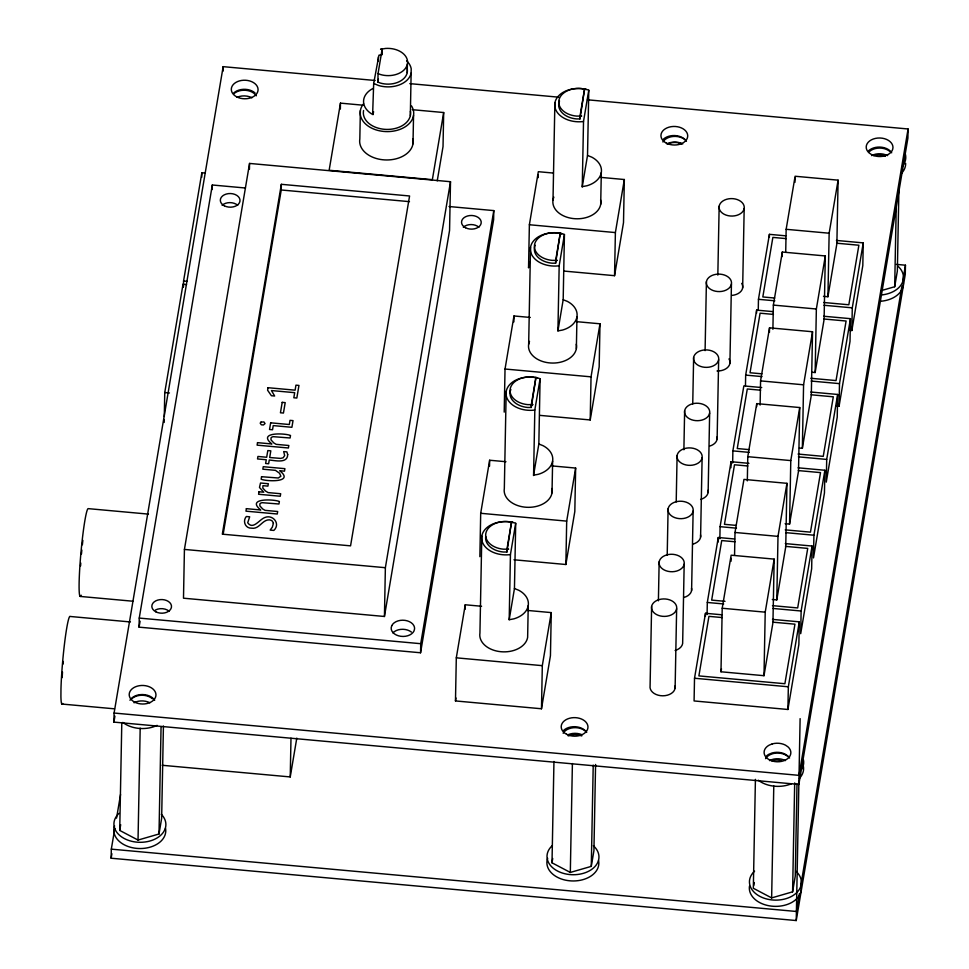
<?xml version="1.0" encoding="UTF-8"?>
<svg xmlns="http://www.w3.org/2000/svg" width="969" height="969" viewBox="0 0 969 969"><rect width="100%" height="100%" fill="white"/><g stroke="black" fill="none" stroke-linecap="round" stroke-linejoin="round"><path stroke-width="1.45" d="M410.335 115.553L411.207 68.738A23.619 16.376 1.1 0 0 406.629 60.841M896.41 264.38L905.446 265.203L905.276 274.275L796.239 920.55L111.144 858.219L111.314 849.147L114.814 828.459M587.444 99.795L908.086 128.974L907.905 138.046L798.856 784.43L113.918 722.111L114.088 713.039L223.149 66.655L375.185 80.488M163.422 726.035L161.653 818.296L159.001 833.994L138.034 840.062L119.72 830.421L121.791 723.044M449.047 206.53L493.802 210.6L493.621 219.684L420.558 652.767L139.076 627.161L139.245 618.077L212.32 184.994L245.46 188.01M138.034 840.062L140.19 728.143M164.185 422.46L164.233 419.468M164.294 416.476L164.754 392.542L183.02 284.268L186.545 284.583M159.001 833.994L161.06 726.617M182.959 287.26L183.02 284.268M183.456 287.006L183.565 281.022L201.843 172.748L205.355 173.063M184.425 549.423L183.492 598.2L384.439 616.478L449.555 230.489L450.5 181.712L249.554 163.434L184.425 549.423L385.371 567.701L450.5 181.712M201.746 177.23L201.843 172.748M212.235 189.536L212.32 184.994M223.052 71.185L223.149 66.655M249.433 169.345L249.554 163.434M223.221 533.895L281.24 189.985L281.349 184.316L409.584 195.98L350.56 545.85L222.325 534.173L281.349 184.316M162.198 765.28L290.24 776.932L290.991 738.208M340.349 109.061L340.47 103.138L362.903 105.185M360.371 110.623L359.826 138.979A26.769 18.556 1.1 0 0 386.801 159.97A26.769 18.556 1.1 0 0 412.891 138.979M372.956 88.482A23.619 16.376 1.1 0 0 372.629 114.463L373.683 83.455L378.927 55.233A23.619 16.376 1.1 0 1 381.859 54.591M406.556 66.704A19.646 13.627 1.1 0 1 400.924 80.766A19.646 13.627 1.1 0 1 380.09 82.971L377.886 82.05L378.055 73.535L382.246 48.656L380.575 49.286L385.541 48.45A19.646 13.627 1.1 0 1 407.392 64.087L407.222 72.59M378.298 61.374L378.382 56.917M382.077 54.688L382.186 49.019M384.439 616.478L385.371 567.701M413 143.824L413.545 115.456M420.558 652.767L420.728 643.695L493.802 210.6M412.261 109.679L443.681 112.537L443.027 146.561L437.237 180.876M527.536 610.446L551.264 612.602L550.44 655.71L541.489 708.763L455.478 700.938L456.302 657.83L465.253 604.777L481.569 606.267M465.168 609.235L465.253 604.777M479.861 556.678L480.697 513.291L489.648 460.239L505.951 461.716M515.702 523.321L510.445 554.498L509.197 619.724L513.909 618.84A24.007 16.655 1.1 0 0 518.73 590.242L514.454 588.546L515.702 523.321L514.515 522.848A24.007 16.655 1.1 0 0 481.799 536.063L479.934 633.048A24.007 16.655 1.1 0 0 500.997 651.725A24.007 16.655 1.1 0 0 527.633 637.384L528.238 605.625M489.527 466.222L489.648 460.239M504.207 412.128L505.031 369.019L513.982 315.967L530.297 317.444M540.096 378.782L534.827 409.96L533.58 475.173L538.292 474.301A24.007 16.655 1.1 0 0 543.112 445.704L538.837 443.996L540.096 378.782L538.897 378.298A24.007 16.655 1.1 0 0 506.181 391.524L504.328 488.509A24.007 16.655 1.1 0 0 528.517 507.332A24.007 16.655 1.1 0 0 551.93 488.497M485.748 536.426A20.046 13.893 1.1 0 0 503.323 552.015L506.896 552.015L506.944 549.181M513.873 321.914L513.982 315.967M511.487 522.255L506.896 552.015M553.154 173.039L538.328 171.695L529.377 224.747L528.541 267.856L529.546 261.957M528.662 344.237L530.527 247.252A24.007 16.655 1.1 0 1 563.243 234.026L564.43 234.51L563.183 299.724L557.926 330.901L562.638 330.029A24.007 16.655 1.1 0 0 567.459 301.432L563.183 299.724M510.833 389.514A20.046 13.893 1.1 0 0 527.705 407.477L531.278 407.464L531.339 404.63M538.207 177.642L538.267 174.662M535.881 377.716L531.278 407.464M541.489 708.763L542.313 665.655L551.264 612.602M553.008 199.965L554.874 102.98A24.007 16.655 1.1 0 1 587.577 89.754L588.777 90.238L587.517 155.452L582.199 186.993M535.179 245.242A20.046 13.893 1.1 0 0 552.051 263.193L555.625 263.193L555.673 260.358M552.015 492.846L552.633 461.087M557.926 330.901L559.174 265.688L564.43 234.51M560.215 233.444L555.625 263.193M595.584 764.468L593.924 850.685L591.272 866.383L570.317 872.439L552.003 862.81L553.953 761.477M513.97 559.779L565.872 564.503L566.695 521.116L575.647 468.063L551.93 465.907M559.513 100.97A20.046 13.893 1.1 0 0 576.385 118.921L579.959 118.921L580.019 116.086M576.361 348.574L576.967 316.815M575.647 468.063L574.823 511.45L565.872 564.503M588.777 90.238L583.52 121.404L582.26 186.629L586.972 185.757A24.007 16.655 1.1 0 0 591.805 157.16L587.517 155.452M584.561 89.172L579.959 118.921M570.317 872.439L572.4 763.548M539.794 415.362L590.218 419.952L591.042 376.844L599.993 323.791L576.264 321.635M600.695 204.302L601.313 172.543M599.993 323.791L599.169 366.9L590.218 419.952M591.272 866.383L593.222 765.05M564.14 271.09L614.552 275.68L615.388 232.572L624.339 179.519L600.61 177.363M624.339 179.519L623.503 222.628L614.552 275.68M651.616 606.521L650.09 685.931A12.597 8.733 1.1 0 0 662.784 695.803A12.597 8.733 1.1 0 0 675.066 685.931M658.399 600.816L659.15 561.863M667.205 555.249L668.101 508.81M676.205 501.93L677.101 455.491M675.114 688.208L676.641 608.798A12.597 8.733 1.1 0 0 659.138 599.593A12.597 8.733 1.1 0 0 656.607 614.6A12.597 8.733 1.1 0 0 676.641 608.798M683.884 449.773L684.635 410.82M684.175 564.14A12.597 8.733 1.1 0 1 664.14 569.929A12.597 8.733 1.1 0 1 666.672 554.934A12.597 8.733 1.1 0 1 684.175 564.14L682.648 643.549A12.597 8.733 1.1 0 1 675.127 650.478M692.738 403.94L693.634 357.5M691.6 590.496L693.126 511.087A12.597 8.733 1.1 0 0 675.623 501.881A12.597 8.733 1.1 0 0 673.092 516.877A12.597 8.733 1.1 0 0 693.126 511.087M721.857 614.782L705.48 613.292L694.519 678.252L694.083 700.95L787.906 709.478L798.868 644.518L799.304 621.832L772.499 619.397M700.587 537.165L702.113 457.768A12.597 8.733 1.1 0 0 684.623 448.55A12.597 8.733 1.1 0 0 682.091 463.557A12.597 8.733 1.1 0 0 702.113 457.768M705.093 350.633L706.413 281.713M705.42 616.32L705.48 613.292M708.133 492.506L709.647 413.097A12.597 8.733 1.1 0 0 692.157 403.891A12.597 8.733 1.1 0 0 689.625 418.899A12.597 8.733 1.1 0 0 709.647 413.097M707.079 614.564L707.309 602.464L718.271 537.504L734.647 538.994M717.835 275.111L719.155 206.191M717.121 439.187L718.647 359.778A12.597 8.733 1.1 0 0 701.144 350.572A12.597 8.733 1.1 0 0 698.613 365.567A12.597 8.733 1.1 0 0 718.647 359.778M718.174 542.046L718.271 537.504M719.858 538.776L720.088 526.676L731.05 461.716L748.928 463.339M720.984 671.783L722.208 608.253L731.159 555.201L774.17 559.113L772.947 622.643L763.996 675.696L720.984 671.783L721.493 668.828M729.911 363.387L731.438 283.99A12.597 8.733 1.1 0 0 713.935 274.772A12.597 8.733 1.1 0 0 711.403 289.779A12.597 8.733 1.1 0 0 731.438 283.99M730.941 467.761L731.05 461.716M732.649 462.988L732.879 450.888L743.841 385.928L761.719 387.552M731.05 561.257L731.098 558.229M734.563 555.152L734.999 532.466L743.95 479.413L786.949 483.325L785.738 546.843L776.787 599.896L772.329 599.496M742.654 287.866L744.18 208.468A12.597 8.733 1.1 0 0 726.677 199.263A12.597 8.733 1.1 0 0 724.146 214.258A12.597 8.733 1.1 0 0 744.18 208.468M745.464 385.686L745.67 375.1L756.632 310.128L773.008 311.618M747.317 480.878L747.789 456.678L756.741 403.625L799.74 407.537L798.517 471.055L789.565 524.108L785.12 523.708M756.571 313.157L756.632 310.128M758.255 309.898L758.461 299.312L769.41 234.341L785.798 235.83M756.68 406.641L756.741 403.625M760.108 405.078L760.568 380.89L769.519 327.837L812.531 331.749L811.307 395.267L802.356 448.32L799.389 448.053M755.42 779.367L753.325 888.27L771.639 897.912L792.594 891.843L795.246 876.146L797.015 783.885M769.362 237.369L769.41 234.341M769.434 332.367L769.519 327.837M763.996 675.696L765.219 612.166L774.17 559.113M772.899 329.29L773.359 305.09L782.31 252.037L825.309 255.949L824.098 319.479L815.147 372.532L812.179 372.266M782.225 256.579L782.31 252.037M776.787 599.896L777.998 536.378L786.949 483.325M771.639 897.912L773.783 785.98M785.714 251.988L786.15 229.302L795.101 176.249L838.1 180.161L836.877 243.691L827.926 296.744L823.48 296.332M794.98 182.305L795.064 177.763M789.565 524.108L790.789 460.59L799.74 407.537M787.906 709.478L788.342 686.791L799.304 621.832M792.594 891.843L794.689 782.94M802.356 448.32L803.58 384.802L812.531 331.749M812.095 546.044L801.133 611.003L800.697 633.69L811.659 568.73L812.095 546.044L785.29 543.597M796.239 920.55L800.115 718.635M815.147 372.532L816.358 309.002L825.309 255.949M824.885 470.256L813.924 535.215L813.488 557.902L824.449 492.942L824.885 470.256L798.068 467.809M827.926 296.744L829.149 233.214L838.1 180.161M837.664 394.456L826.702 459.427L826.266 482.114L837.228 417.142L837.664 394.456L810.859 392.021M836.077 406.047L839.057 406.326L839.493 383.627L850.455 318.668L823.65 316.233M850.455 318.668L850.019 341.354L839.057 406.326M848.868 330.259L851.848 330.526L852.284 307.839L863.246 242.88L836.429 240.445M863.246 242.88L862.81 265.567L851.848 330.526M880.712 290.773L894.69 286.739L896.289 203.551M898.966 186.339L897.342 271.029L894.69 286.739M113.918 722.111L114.923 716.152M139.076 627.161L140.081 621.202M116.559 818.127L120.556 794.483M111.144 858.219L111.895 853.737M119.72 830.421L120.689 824.716M340.47 103.138L329.145 170.265L432.356 179.665L443.681 112.537M377.886 82.05L378.37 79.167M373.077 114.645L373.586 111.701M290.24 776.932L296.793 738.112M455.478 700.938L455.975 697.995M509.197 619.724L514.515 588.183M533.519 475.537L538.897 443.645M552.003 862.81L552.73 858.522M753.809 885.412L754.282 882.565M908.086 128.974L799.025 775.357L114.088 713.039M799.437 893.563L796.409 911.478L111.314 849.147M800.951 884.612L901.921 286.097M902.684 281.616L905.446 265.203M583.52 121.404L582.199 121.658A24.007 16.655 1.1 0 1 554.874 102.98M559.174 265.688L557.853 265.93A24.007 16.655 1.1 0 1 530.527 247.252M534.827 409.96L533.519 410.202A24.007 16.655 1.1 0 1 506.181 391.524M510.445 554.498L509.125 554.74A24.007 16.655 1.1 0 1 481.799 536.063M409.814 83.637L558.834 97.191M786.15 229.302L829.149 233.214M281.24 189.985L409.475 201.649M786.21 238.616L772.862 237.405L762.821 296.95L774.679 298.04M836.635 243.207L858.873 245.23L848.832 304.775L823.626 302.485M529.377 224.747L615.388 232.572M758.461 299.312L774.837 300.802M823.989 305.271L852.284 307.839M773.359 305.09L816.358 309.002M773.432 314.404L760.084 313.193L750.03 372.75L761.9 373.828M823.844 318.995L846.094 321.018L836.041 380.575L810.835 378.273M183.565 281.022L187.09 281.337M745.67 375.1L762.046 376.59M811.198 381.059L839.493 383.627M760.568 380.89L803.58 384.802M760.641 390.204L747.293 388.981L737.252 448.538L749.11 449.616M811.053 394.783L833.304 396.805L823.25 456.363L798.044 454.061M505.031 369.019L591.042 376.844M164.754 392.542L169.442 392.966M732.879 450.888L749.267 452.378M798.408 456.847L826.702 459.427M747.789 456.678L790.789 460.59M747.85 465.992L734.502 464.781L724.461 524.326L736.319 525.404M798.274 470.583L820.513 472.606L810.472 532.151L785.253 529.861M720.088 526.676L736.476 528.166M785.629 532.635L813.924 535.215M734.999 532.466L777.998 536.378M480.697 513.291L566.695 521.116M735.071 541.78L721.723 540.569L711.67 600.114L725.018 601.325M785.484 546.371L807.722 548.393L797.681 607.938L772.475 605.649M148.451 514.115L88.276 508.64A44.089 3.27 -84.8 0 0 80.548 557.248A44.089 3.27 -84.8 0 0 81.142 595.196M707.309 602.464L723.686 603.953M772.838 608.435L801.133 611.003M722.208 608.253L765.219 612.166M722.28 617.568L708.933 616.357L698.891 675.902L784.89 683.726L794.943 624.181L772.693 622.159M80.185 596.432L132.838 601.216M139.245 618.077L420.728 643.695M130.427 621.953L70.265 616.478A44.089 3.27 -84.8 0 0 64.923 640.388A44.089 3.27 -84.8 0 0 60.974 688.826L60.914 696.481A44.089 3.27 -84.8 0 0 62.743 703.421M694.519 678.252L788.342 686.791M456.302 657.83L542.313 665.655M61.834 704.039L114.487 708.823M378.055 73.535L380.26 74.468A19.646 13.627 1.1 0 0 407.392 64.087M373.683 83.455L378.54 85.49A23.619 16.376 1.1 0 0 411.159 73.014M62.186 677.634A35.429 2.628 -84.8 0 1 62.5 672.014M63.082 664.104A35.429 2.628 -84.8 0 1 63.3 661.476M563.679 730.323A13.384 9.278 1.1 0 1 586.705 732.419M233.783 92.927A13.384 9.278 1.1 0 1 255.017 92.927M129.967 700.26A13.384 9.278 1.1 0 1 142.213 694.531A13.384 9.278 1.1 0 1 154.689 700.26M766.564 755.929A13.384 9.278 1.1 0 1 768.998 754.221L772.002 753.01A13.384 9.278 1.1 0 1 785.29 754.209L787.797 755.929A13.384 9.278 1.1 0 1 789.59 758.024M663.426 139.161A13.384 9.278 1.1 0 1 686.44 141.256M868.684 150.692A13.384 9.278 1.1 0 1 891.698 152.787M691.551 588.207A12.597 8.733 1.1 0 1 684.078 597.425M700.551 534.888A12.597 8.733 1.1 0 1 693.077 544.093M708.085 490.229A12.597 8.733 1.1 0 1 700.611 499.435M717.072 436.898A12.597 8.733 1.1 0 1 709.599 446.115M728.967 358.905A12.597 8.733 1.1 0 1 717.036 370.982M741.709 283.384A12.597 8.733 1.1 0 1 731.97 295.4M600.61 199.953A24.007 16.655 1.1 0 1 575.114 218.728A24.007 16.655 1.1 0 1 553.856 197.119M576.264 344.225A24.007 16.655 1.1 0 1 550.767 363A24.007 16.655 1.1 0 1 529.51 341.391M410.396 111.278A23.619 16.376 1.1 0 1 386.752 129.422A23.619 16.376 1.1 0 1 363.569 110.527M411.534 105.936A26.769 18.556 1.1 0 1 385.589 131.566A26.769 18.556 1.1 0 1 363.581 103.768M392.881 632.878A11.713 8.115 1.1 0 1 411.401 632.054M463.315 227.23A9.835 6.819 1.1 0 1 478.928 227.23M155.391 610.046A9.835 6.819 1.1 0 1 169.212 611.294M222.107 205.283A9.835 6.819 1.1 0 1 237.708 205.283M765.583 758.654A13.069 9.06 1.1 0 1 787.979 756.595M769.519 760.604A13.069 9.06 1.1 0 1 785.423 760.604M803.313 766.007A25.981 18.011 1.1 0 1 799.413 778.373M791.503 783.715A25.981 18.011 1.1 0 1 758.327 780.239M803.434 759.769A25.981 18.011 1.1 0 1 801.872 769.011M662.905 141.983A13.069 9.06 1.1 0 1 685.289 139.924M666.829 143.933A13.069 9.06 1.1 0 1 682.733 143.933M869.326 151.612A13.069 9.06 1.1 0 1 890.051 151.6M871.591 155.609A13.069 9.06 1.1 0 1 887.495 155.609M905.664 163.361A25.981 18.011 1.1 0 1 901.485 173.378M904.792 152.46A25.981 18.011 1.1 0 1 902.49 166.123M131.723 698.782A13.069 9.06 1.1 0 1 152.46 698.782M134.001 702.779A13.069 9.06 1.1 0 1 149.904 702.779M157.123 725.381A25.981 18.011 1.1 0 1 122.809 722.414M563.146 733.254A13.069 9.06 1.1 0 1 585.53 731.195M567.991 734.756A13.069 9.06 1.1 0 1 582.042 734.744M233.808 93.763A13.069 9.06 1.1 0 1 256.276 95.81M236.993 97.312A13.069 9.06 1.1 0 1 251.976 97.76M873.566 155.597A12.597 8.733 1.1 0 1 885.169 156.3M668.113 143.824A12.597 8.733 1.1 0 1 681.655 143.824M771.469 760.701A12.597 8.733 1.1 0 1 781.111 760.701M568.222 735.943A12.597 8.733 1.1 0 1 581.751 735.943M801.012 885.993A25.981 18.011 1.1 0 1 775.684 906.366A25.981 18.011 1.1 0 1 749.509 886.005M795.803 871.143A25.981 18.011 1.1 0 1 793.26 895.392A25.981 18.011 1.1 0 1 758.158 895.392A25.981 18.011 1.1 0 1 754.585 871.143M903.084 280.998A25.981 18.011 1.1 0 1 881.148 301.214M897.875 266.148A25.981 18.011 1.1 0 1 881.269 294.976M598.563 860.593A25.981 18.011 1.1 0 1 571.54 880.93A25.981 18.011 1.1 0 1 547.679 858.292M593.355 845.743A25.981 18.011 1.1 0 1 590.811 869.992A25.981 18.011 1.1 0 1 555.709 869.992A25.981 18.011 1.1 0 1 552.148 845.743M165.493 828.168A25.981 18.011 1.1 0 1 138.47 848.505A25.981 18.011 1.1 0 1 114.596 825.867M161.29 814.275A25.981 18.011 1.1 0 1 156.893 838.088A25.981 18.011 1.1 0 1 122.215 837.313A25.981 18.011 1.1 0 1 119.066 813.318M80.584 565.932A35.429 2.628 -84.8 0 1 80.766 563.05M81.469 553.977A35.429 2.628 -84.8 0 1 81.832 550.029M82.365 544.796A35.429 2.628 -84.8 0 1 82.862 540.375M273.391 523.345L272.337 527.172L270.157 530.091L273.839 530.431C280.889 523.817 272.773 513.982 264.707 517.567C259.353 519.529 252.994 530.297 247.701 522.751L249.675 516.804L246.32 516.501C242.395 521.104 245.278 528.468 251.552 528.178C259.171 529.583 262.127 519.735 269.212 519.844A4.494 3.113 1.1 0 1 272.507 521.322L273.391 523.345M287.696 454.546C287.623 463.897 274.784 460.408 269.261 460.009L268.631 463.763L265.627 463.485L266.257 459.742L257.524 458.943L257.948 456.447L266.681 457.247L267.807 450.573L270.811 450.839L269.685 457.513L280.598 458.398L283.142 457.792L284.68 455.551L283.675 451.59L286.86 451.881L287.696 454.546M246.38 508.664L245.956 511.16L277.267 514.006L277.679 511.511L265.058 510.36L262.756 509.028L259.849 505.879L259.898 503.856A3.27 2.265 1.1 0 1 262.248 502.693L278.951 504.001L279.375 501.506C274.179 499.168 245.593 497.836 260.758 509.973L246.38 508.664M257.524 442.651L257.1 445.146L288.399 447.993L288.823 445.498L276.201 444.347L273.9 443.015L270.993 439.865L271.041 437.843A3.27 2.265 1.1 0 1 273.379 436.68L290.094 437.988L290.506 435.493C285.31 433.155 256.737 431.823 271.889 443.959L257.524 442.651M268.013 387.709L267.589 390.204L271.405 395.727L274.663 396.03L271.453 390.555L294.685 392.663L293.825 397.774L296.829 398.041L298.961 385.432L295.945 385.165L295.109 390.168L268.013 387.709M259.026 491.767L258.602 494.263L280.259 496.237L280.683 493.73L268.098 492.591L265.53 491.041L262.805 488.073L262.962 485.675L267.904 486.123L268.316 483.725L260.504 483.01L259.474 487.468L263.75 492.191L259.026 491.767M261.557 476.7L261.145 479.195C266.221 481.508 294.988 482.828 279.738 470.728L284.498 471.164L284.91 468.669L263.253 466.695L262.829 469.19L275.45 470.34L279.556 473.26L280.877 476.239L278.273 478.008L261.557 476.7M270.654 422.823L269.527 429.485L272.531 429.751L273.234 425.597L291.899 427.293L293.026 420.619L290.01 420.34L289.307 424.519L270.654 422.823M282.197 402.353L280.441 412.782L283.445 413.048L285.201 402.632L282.197 402.353M511.547 521.94L506.896 549.496L508.604 549.181L503.371 549.181A20.046 13.893 1.1 0 1 485.796 533.58A20.046 13.893 1.1 0 1 508.022 521.613L513.098 522.557L511.547 521.94M535.93 377.389L531.278 404.957L532.998 404.63L527.766 404.63A20.046 13.893 1.1 0 1 510.178 389.041A20.046 13.893 1.1 0 1 532.417 377.074L537.48 378.007L535.93 377.389M560.276 233.117L555.625 260.685L557.332 260.358L552.1 260.358A20.046 13.893 1.1 0 1 534.525 244.769A20.046 13.893 1.1 0 1 556.751 232.802L561.826 233.735L560.276 233.117M584.61 88.845L579.959 116.413L581.679 116.086L576.446 116.086A20.046 13.893 1.1 0 1 558.871 100.497A20.046 13.893 1.1 0 1 581.097 88.53L586.172 89.463L584.61 88.845M391.742 625.708L391.185 627.791A11.713 8.115 1.1 0 0 400.754 636.294A11.713 8.115 1.1 0 0 414.017 630.94L414.575 628.869A11.713 8.115 1.1 0 0 405.006 620.366A11.713 8.115 1.1 0 0 391.742 625.708M260.988 422.096L260.201 423.138L261.303 424.785L263.423 424.979L265.034 423.574L263.931 421.927L260.988 422.096M887.895 154.628L884.891 155.839A13.384 9.278 1.1 0 1 871.603 154.628L869.096 152.92A13.384 9.278 1.1 0 1 871.288 139.899A13.384 9.278 1.1 0 1 890.087 141.619A13.384 9.278 1.1 0 1 887.895 154.628M772.172 743.926L769.18 745.137A13.384 9.278 1.1 0 0 766.976 758.158A13.384 9.278 1.1 0 0 785.774 759.866A13.384 9.278 1.1 0 0 787.979 746.857L785.471 745.137A13.384 9.278 1.1 0 0 772.172 743.926M566.599 734.272A13.384 9.278 1.1 0 0 587.88 728.107A13.384 9.278 1.1 0 0 569.288 718.332A13.384 9.278 1.1 0 0 566.599 734.272M236.702 96.864A13.384 9.278 1.1 0 0 257.984 90.711A13.384 9.278 1.1 0 0 239.391 80.924A13.384 9.278 1.1 0 0 236.702 96.864M134.594 702.101A13.384 9.278 1.1 0 0 155.876 695.948A13.384 9.278 1.1 0 0 137.283 686.161A13.384 9.278 1.1 0 0 134.594 702.101M666.333 143.097A13.384 9.278 1.1 0 0 687.627 136.944A13.384 9.278 1.1 0 0 669.034 127.157A13.384 9.278 1.1 0 0 666.333 143.097M465.508 227.727A9.835 6.819 1.1 0 0 481.157 223.197A9.835 6.819 1.1 0 0 467.482 216.002A9.835 6.819 1.1 0 0 465.508 227.727M155.791 611.79A9.835 6.819 1.1 0 0 171.44 607.272A9.835 6.819 1.1 0 0 157.765 600.077A9.835 6.819 1.1 0 0 155.791 611.79M224.299 205.779A9.835 6.819 1.1 0 0 239.949 201.249A9.835 6.819 1.1 0 0 226.274 194.054A9.835 6.819 1.1 0 0 224.299 205.779"/></g></svg>
